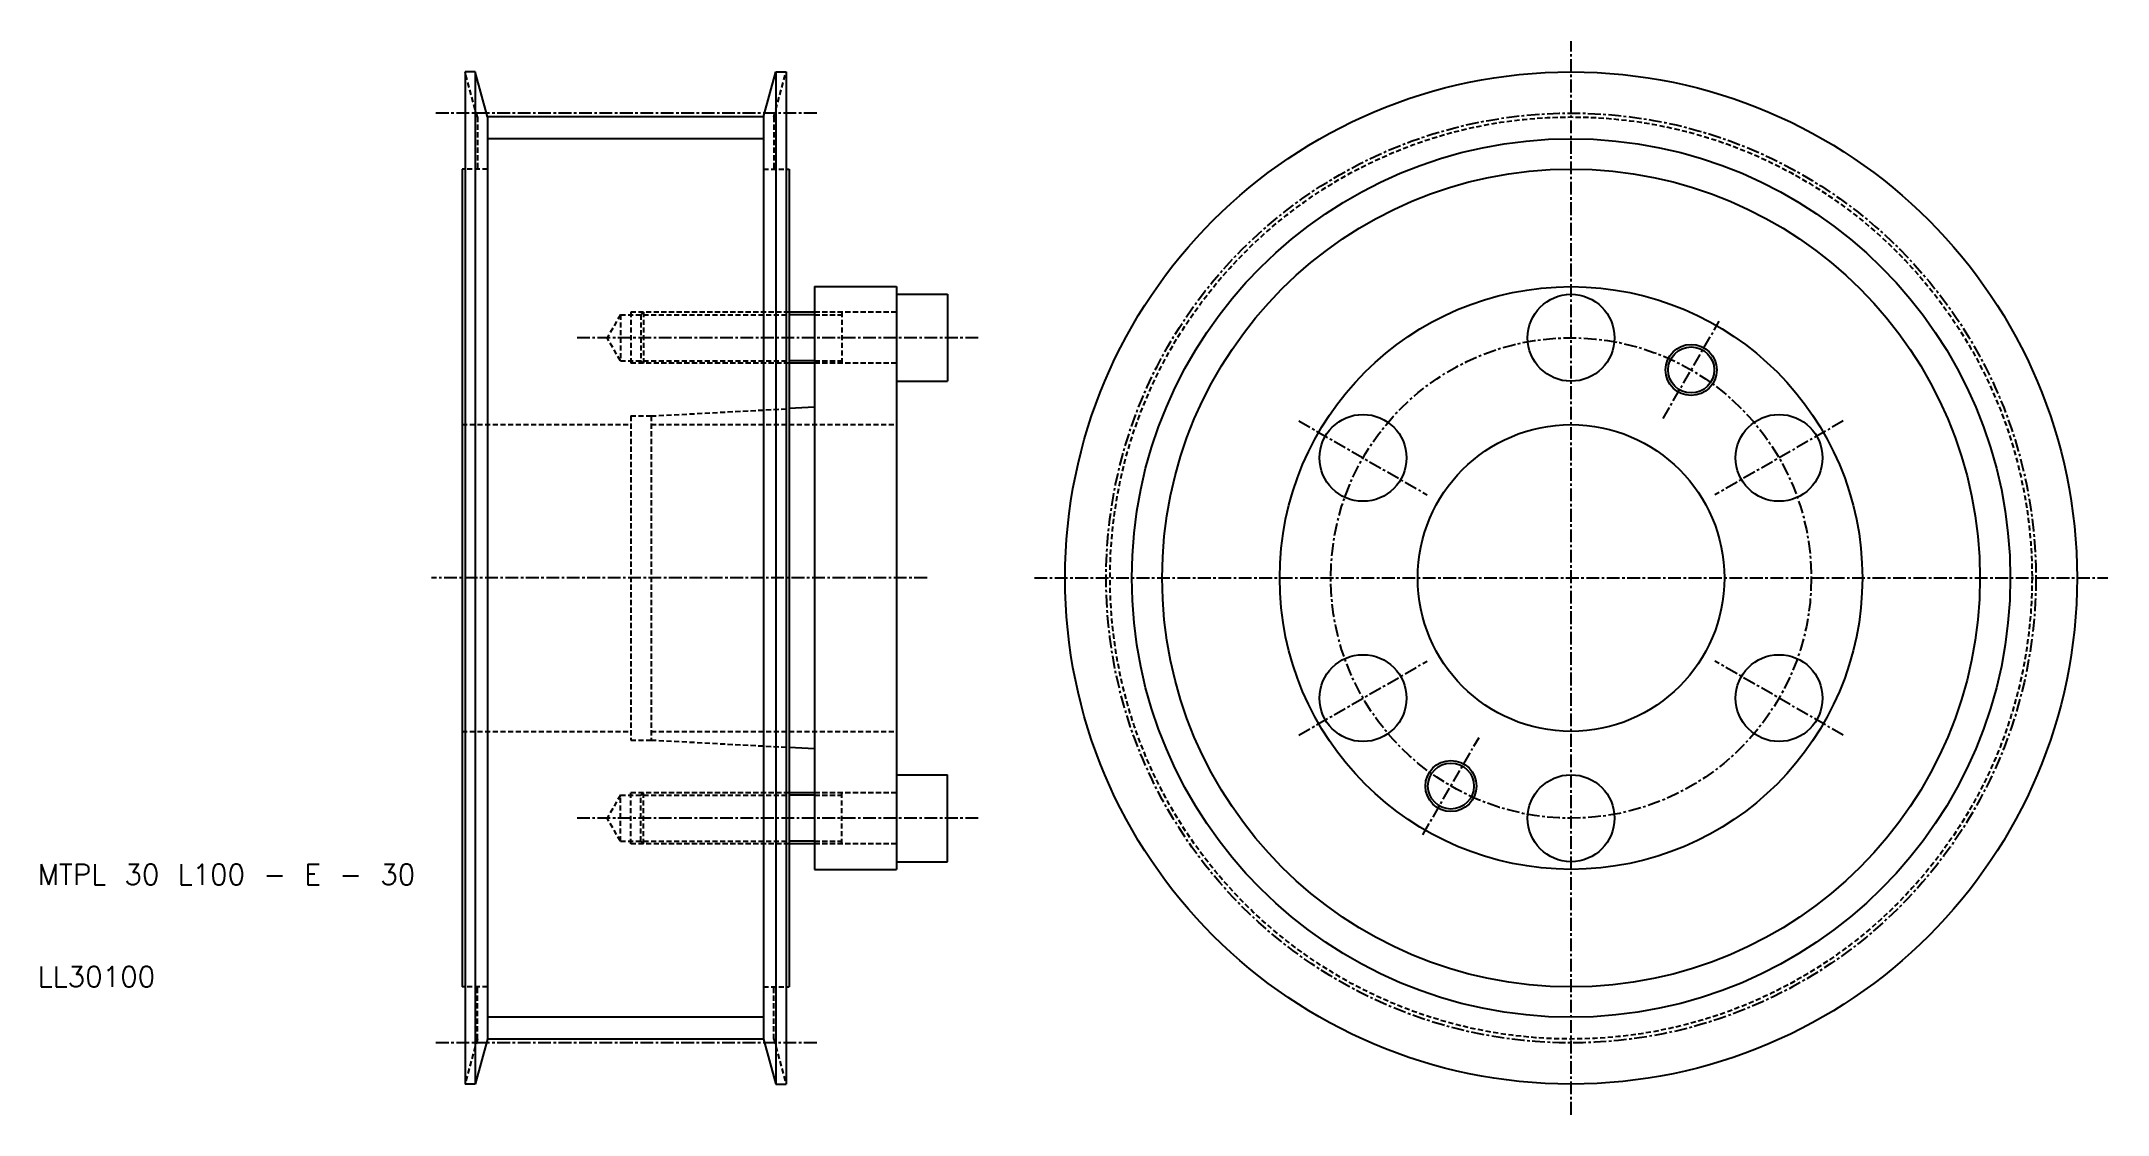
# Model space of a CAD drawing. Extents: x 10 to 212, y -2 to 102.
import ezdxf

# ---------------------------------------------------------------- set-up
doc = ezdxf.new("R2010")
doc.units = 0
doc.linetypes.add('CENTER', pattern=[2, 1.25, -0.25, 0.25, -0.25])
doc.linetypes.add('DASHED', pattern=[0.75, 0.5, -0.25])
doc.layers.get('0').update_dxf_attribs({"linetype": 'CONTINUOUS'})
doc.layers.add('CENTER', color=1, linetype='CENTER')
doc.styles.get("Standard").update_dxf_attribs({"font": 'txt.shx'})

msp = doc.modelspace()

# ---------------------------------------------------------------- linework, layer by layer
for p, q in [((51.8, 99.5), (51.8, 0.5)), ((52.8, 99.5), (51.8, 99.5)), ((52.8, 99.5), (52.8, 0.5)), ((54, 95.1), (52.8, 99.5)), ((81, 95.1), (82.2, 99.5)), ((82.2, 99.5), (82.2, 0.5)), ((82.2, 99.5), (83.2, 99.5)), ((83.2, 99.5), (83.2, 0.5)), ((81, 95.1), (54, 95.1)), ((54, 95.1), (54, 4.9)), ((81, 95.1), (81, 4.9)), ((51.5, 90), (51.5, 10)), ((51.8, 90), (51.5, 90)), ((83.2, 90), (83.5, 90)), ((83.5, 90), (83.5, 10)), ((51.8, 10), (51.5, 10)), ((83.2, 10), (83.5, 10)), ((54, 4.9), (52.8, 0.5)), ((81, 4.9), (54, 4.9)), ((81, 4.9), (82.2, 0.5)), ((52.8, 0.5), (51.8, 0.5)), ((82.2, 0.5), (83.2, 0.5))]:
    msp.add_line(p, q)
at = {"color": 3, "linetype": 'DASHED'}
for p, q in [((53, 95.1), (51.8, 99.5)), ((82, 95.1), (83.2, 99.5)), ((53, 95.1), (53, 90)), ((82, 95.1), (82, 90)), ((54, 90), (51.8, 90)), ((81, 90), (83.2, 90)), ((67, 75.75), (65.700962, 73.5)), ((67, 75.75), (83.5, 75.75)), ((67, 75.75), (67, 71.25)), ((83.5, 76), (68, 76)), ((68, 76), (68, 71)), ((69.25, 76), (69, 75.75)), ((69, 75.75), (69, 71.25)), ((69.25, 76), (69.25, 71)), ((94, 76), (86, 76)), ((86, 75.75), (88.666667, 75.75)), ((88.666667, 76), (88.666667, 71)), ((67, 71.25), (65.700962, 73.5)), ((67, 71.25), (83.5, 71.25)), ((83.5, 71), (68, 71)), ((69.25, 71), (69, 71.25)), ((86, 71.25), (88.666667, 71.25)), ((94, 71), (86, 71)), ((51.5, 65), (68, 65)), ((68, 65.85), (68, 34.15)), ((68, 65.85), (70, 65.85)), ((70, 65.85), (83.5, 66.567187)), ((70, 65.85), (70, 34.15)), ((70, 65), (94, 65)), ((51.5, 35), (68, 35)), ((70, 35), (94, 35)), ((68, 34.15), (70, 34.15)), ((70, 34.15), (83.5, 33.432812)), ((67, 28.75), (65.700962, 26.5)), ((67, 28.75), (83.5, 28.75)), ((67, 24.25), (67, 28.75)), ((83.5, 29), (68, 29)), ((68, 24), (68, 29)), ((69.25, 29), (69, 28.75)), ((69, 24.25), (69, 28.75)), ((69.25, 24), (69.25, 29)), ((94, 29), (86, 29)), ((86, 28.75), (88.666667, 28.75)), ((88.666667, 24), (88.666667, 29)), ((67, 24.25), (65.700962, 26.5)), ((67, 24.25), (83.5, 24.25)), ((83.5, 24), (68, 24)), ((69.25, 24), (69, 24.25)), ((86, 24.25), (88.666667, 24.25)), ((94, 24), (86, 24)), ((54, 10), (51.8, 10)), ((53, 4.9), (53, 10)), ((81, 10), (83.2, 10)), ((82, 4.9), (82, 10)), ((53, 4.9), (51.8, 0.5)), ((82, 4.9), (83.2, 0.5))]:
    msp.add_line(p, q, dxfattribs=at)
at = {"color": 3}
for p, q in [((81, 92.97), (54, 92.97)), ((81, 7.03), (54, 7.03))]:
    msp.add_line(p, q, dxfattribs=at)
at = {"color": 7, "linetype": 'CONTINUOUS'}
for p, q in [((86, 78.5), (86, 21.5)), ((86, 78.5), (94, 78.5)), ((94, 78.5), (94, 21.5)), ((94, 77.75), (99, 77.75)), ((99, 77.75), (99, 69.25)), ((86, 76), (83.5, 76)), ((86, 71), (83.5, 71)), ((94, 69.25), (99, 69.25)), ((94, 69.25), (99, 69.25)), ((86, 66.7), (83.5, 66.567187)), ((86, 33.3), (83.5, 33.432812)), ((94, 30.75), (99, 30.75)), ((94, 30.75), (99, 30.75)), ((99, 22.25), (99, 30.75)), ((86, 29), (83.5, 29)), ((86, 24), (83.5, 24)), ((94, 22.25), (99, 22.25)), ((86, 21.5), (94, 21.5))]:
    msp.add_line(p, q, dxfattribs=at)
at = {"color": 3, "linetype": 'CONTINUOUS'}
for p, q in [((86, 75.75), (83.5, 75.75)), ((86, 71.25), (83.5, 71.25)), ((86, 28.75), (83.5, 28.75)), ((86, 24.25), (83.5, 24.25))]:
    msp.add_line(p, q, dxfattribs=at)
for radius in [49.5, 40]:
    msp.add_circle((160, 50), radius)
at = {"color": 3, "linetype": 'DASHED'}
msp.add_circle((160, 50), 45.1, dxfattribs=at)
at = {"color": 3}
msp.add_circle((160, 50), 42.97, dxfattribs=at)
at = {"color": 7, "linetype": 'CONTINUOUS'}
for centre, radius in [((160, 50), 28.5), ((160, 50), 28.5), ((160, 73.5), 4.25), ((171.75, 70.351597), 2.25), ((139.648403, 61.75), 4.25), ((160, 50), 15), ((180.351597, 61.75), 4.25), ((139.648403, 38.25), 4.25), ((180.351597, 38.25), 4.25), ((148.25, 29.648403), 2.25), ((160, 26.5), 4.25)]:
    msp.add_circle(centre, radius, dxfattribs=at)
at = {"color": 3, "linetype": 'CONTINUOUS'}
for centre in [(171.75, 70.351597), (148.25, 29.648403)]:
    msp.add_circle(centre, 2.5, dxfattribs=at)
at = {"layer": 'CENTER', "color": 1, "linetype": 'CENTER'}
for p, q in [((160, -2.5), (160, 102.5)), ((86.2, 95.48), (48.8, 95.48)), ((169, 65.588457), (174.5, 75.114737)), ((102, 73.5), (62.700962, 73.5)), ((133.369719, 65.375), (145.927087, 58.125)), ((186.630281, 65.375), (174.072913, 58.125)), ((97, 50), (48.5, 50)), ((107.5, 50), (212.5, 50)), ((133.369719, 34.625), (145.927087, 41.875)), ((186.630281, 34.625), (174.072913, 41.875)), ((145.5, 24.885263), (151, 34.411543)), ((102, 26.5), (62.700962, 26.5)), ((86.2, 4.52), (48.8, 4.52))]:
    msp.add_line(p, q, dxfattribs=at)
for radius in [45.48, 23.5]:
    msp.add_circle((160, 50), radius, dxfattribs=at)

# ---------------------------------------------------------------- texts
for s, p in [('MTPL 30 L100 - E - 30', (10, 20)), ('LL30100', (10, 10))]:
    msp.add_text(s, height=2).set_placement(p)

doc.saveas('drawing.dxf')
